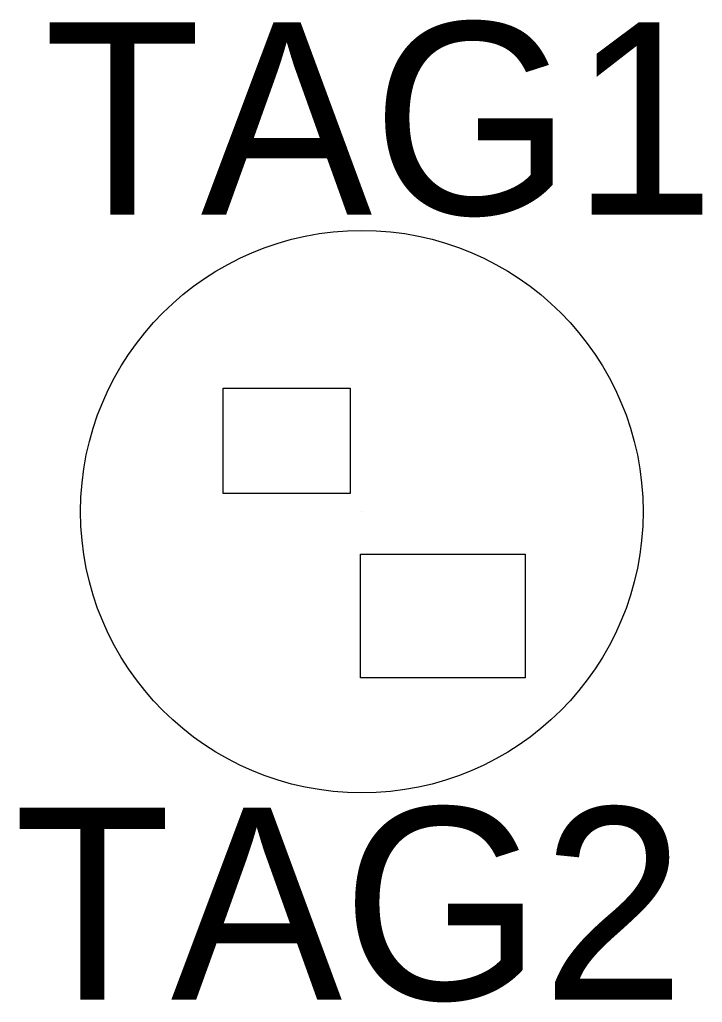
# Model space of a CAD drawing. Extents: x -0.36 to 0.35, y -0.51 to 0.51.
import ezdxf

# ---------------------------------------------------------------- set-up
doc = ezdxf.new("R2010")
doc.units = 0
doc.layers.add('LANG-CAMA', color=9, linetype='Continuous')

msp = doc.modelspace()

# ---------------------------------------------------------------- linework, layer by layer
at = {"color": 10}
for points in [[(-0.1444, 0.1287), (-0.0123, 0.1287), (-0.0123, 0.0188), (-0.1444, 0.0188)], [(0, 0), (0, 0), (0, 0), (0, 0)], [(-0.0013, -0.0441), (0.17, -0.0441), (0.17, -0.1729), (-0.0013, -0.1729)]]:
    msp.add_lwpolyline(points, close=True, dxfattribs=at)
at = {"layer": 'LANG-CAMA', "color": 1}
msp.add_circle((0, 0), 0.2928, dxfattribs=at)

# ---------------------------------------------------------------- texts
at = {"color": 10}
for tag, p, s in [('TAG1', (-0.331, 0.3093), 'DEF1'), ('TAG2', (-0.3622, -0.5081), 'DEF2')]:
    msp.add_attdef(tag, p, s, height=0.2, dxfattribs=at)

doc.saveas('drawing.dxf')
